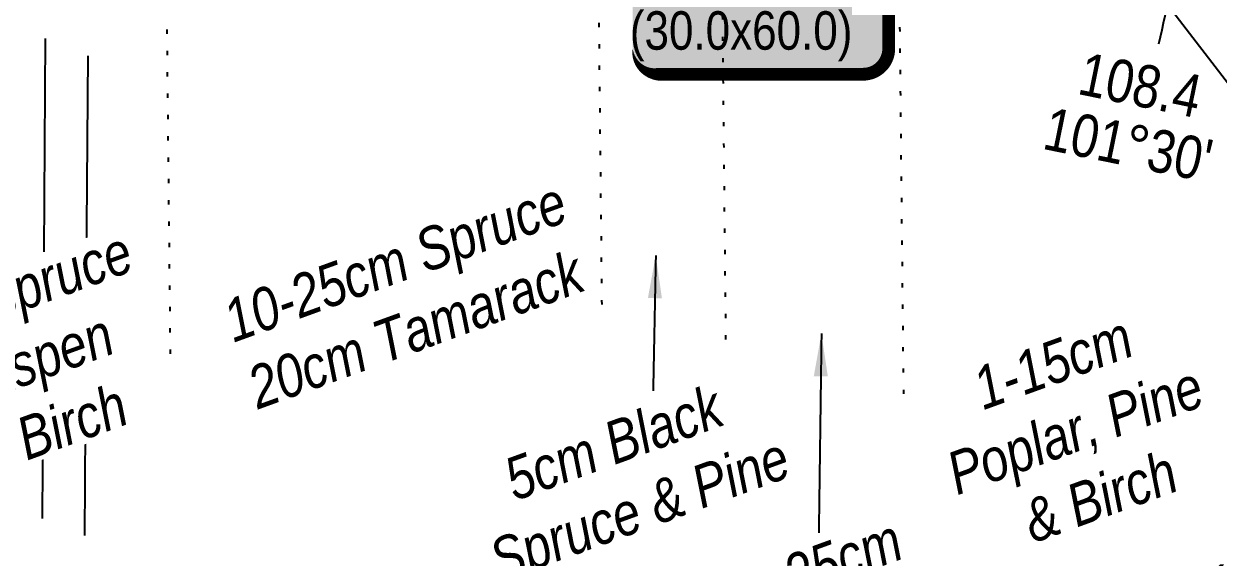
# Model space of a CAD drawing. Extents: x 471563 to 508050, y 6028961 to 6050146.
# Drawn here: x 480390.5 to 480670.2, y 6044048.3 to 6044173.3 of the extents above; entities that cross this region are included whole.
import ezdxf
from ezdxf.enums import TextEntityAlignment as Align

# ---------------------------------------------------------------- set-up
doc = ezdxf.new("R2010")
doc.units = 0
doc.header["$LTSCALE"] = 5
doc.linetypes.add('foc-TOPO', pattern=[1, 0.2, -0.8])
doc.linetypes.add('foc-UNSURVEYED', pattern=[12.5, 10, -2.5])
for name, color, linetype in [('F-RW', 190, 'Continuous'), ('L-BD1', 253, 'Continuous'), ('L-USEC', 7, 'foc-UNSURVEYED'), ('P-TEMP-BLOCKS', 250, 'Continuous'), ('T-BUSH-T', 110, 'Continuous'), ('T-VEGETATION-CHANGE', 104, 'foc-TOPO'), ('WETLAND-T', 146, 'Continuous')]:
    doc.layers.add(name, color=color, linetype=linetype)
doc.styles.add('80', font='ARIALN.TTF', dxfattribs={"height": 10})
doc.styles.add('80CG', font='ARIALN.TTF', dxfattribs={"height": 10})
doc.styles.add('80L', font='ARIALN.TTF', dxfattribs={"height": 10})
doc.styles.add('80LS', font='ARIALNI.TTF', dxfattribs={"height": 10})
doc.styles.add('BOLD', font='ARIALNB.TTF')
doc.dimstyles.new('Compass 5 000', dxfattribs={"dimscale": 5, "dimtxt": 9, "dimasz": 2, "dimexe": 0.2, "dimexo": 0.0625, "dimgap": 0.5, "dimtad": 0, "dimtih": 1, "dimtoh": 1, "dimzin": 0, "dimdsep": 46, "dimtxsty": '80CG', "dimcen": 0.1, "dimse1": 1, "dimse2": 1, "dimclrd": 256, "dimclrt": 256, "dimaunit": 1, "dimadec": 4, "dimazin": 0, "dimtfac": 0.06, "dimtofl": 0, "dimtmove": 0, "dimatfit": 1, "dimfxl": 0.2, "dimtolj": 1, "dimtzin": 0, "dimlwd": -1, "dimarcsym": 0})

# ---------------------------------------------------------------- blocks, each defined once
blk = doc.blocks.new('*U97')
h = blk.add_hatch(color=191)
edge = h.paths.add_edge_path()
edge.add_line((-23.99999999999998, -18.23300654068589), (23.99999999999998, -18.23300654068589))
edge.add_arc((23.99999999999998, -12.23300654068589), 6, 270, 360)
edge.add_line((29.99999999999998, -12.23300654068589), (29.99999999999998, 12.5))
edge.add_arc((23.99999999999998, 12.5), 6, 0, 90)
edge.add_line((23.99999999999998, 18.5), (-23.99999999999998, 18.5))
edge.add_arc((-23.99999999999998, 12.5), 6, 90, 180)
edge.add_line((-29.99999999999998, 12.5), (-29.99999999999998, -12.23300654068589))
edge.add_arc((-23.99999999999998, -12.23300654068589), 6, 180, 270)
at = {"flags": 128}
blk.add_lwpolyline([(11.17034748485519, 34.44797693933826, 0, 7.499999999999999, 0), (-3.398394867633905e-15, 0, 0, 0, 0)], format="xyseb", dxfattribs=at)
at = {"color": 250, "flags": 128}
blk.add_lwpolyline([(-23.99999999999998, -18.23300654068589, 3, 3, 0), (23.99999999999998, -18.23300654068589, 3, 3, 0.414213562373095), (29.99999999999998, -12.23300654068589, 3, 3, 0), (29.99999999999998, 12.5, 3, 0, 0.414213562373095), (23.99999999999998, 18.5, 0, 0, 0), (-23.99999999999998, 18.5, 0, 0, 0.414213562373095), (-29.99999999999998, 12.5, 0, 0, 0), (-29.99999999999998, -12.23300654068589, 0, 3, 0.414213562373095)], format="xyseb", close=True, dxfattribs=at)
at = {"color": 250}
for tag, p, height, style in [('TEMP_AREA_W1_001', (-9.212824010914055, 2.244292974654144), 12, 'BOLD'), ('ENTER_TEXT_001', (-30.65893587994544, -12.47010782646594), 9, '80')]:
    blk.add_attdef(tag, p, '', height=height, dxfattribs=dict(at, style=style))

msp = doc.modelspace()

# ---------------------------------------------------------------- linework, layer by layer
at = {"layer": 'F-RW', "flags": 128}
msp.add_lwpolyline([(481315.0118828864, 6043323.976603113), (481053.8849999984, 6043663.493000044), (480748.3829999999, 6044060.70400007), (480412.5889999983, 6044497.29900007), (479921.3872643302, 6045135.952972597)], dxfattribs=at)
at = {"layer": 'L-USEC', "flags": 128}
for points in [[(480395.9392797942, 6044232.341494837), (480390.5092597181, 6043428.29491477)], [(480400.5521896888, 6043428.321044607), (480405.9821879438, 6044232.368071293)]]:
    msp.add_lwpolyline(points, dxfattribs=at)
at = {"layer": 'T-VEGETATION-CHANGE', "flags": 128}
for points in [[(480424.8483366889, 6044095.920200399), (480422.963, 6044279.188000044)], [(480524.18, 6044268.492000069), (480525.8523403393, 6044105.928275047)], [(480553.208, 6044260.24500007), (480554.8803403436, 6044097.68127497)], [(480596.5758686893, 6044086.496732436), (480594.878, 6044251.54200007)]]:
    msp.add_lwpolyline(points, dxfattribs=at)

# ---------------------------------------------------------------- block references
at = {"layer": 'P-TEMP-BLOCKS', "xscale": 0.9994796499999833, "yscale": 0.9994796499999833, "zscale": 0.9994796499999833}
msp.add_blockref('*U97', (480563.0717857713, 6044179.676719038), dxfattribs=at).add_auto_attribs({'TEMP_AREA_W1_001': 'LD4', 'ENTER_TEXT_001': '(30.0x60.0)'})

# ---------------------------------------------------------------- texts
at = {"layer": 'L-BD1', "style": '80L'}
for s, p in [('108.4', (480651.9963618257, 6044158.927058489)), ("101°30'", (480649.1533829913, 6044144.971222341))]:
    msp.add_text(s, height=9.994714299999776, rotation=348.4856999999976, dxfattribs=at).set_placement(p, align=Align.MIDDLE)
at = {"layer": 'T-BUSH-T', "char_height": 9.994752699999905, "attachment_point": 1, "rotation": 20.000000000000007, "style": '80LS'}
for s, width, insert in [('\\pi1.99227;10-25cm Spruce\\P\\pi1.99568;20cm Tamarack', 86.00833015904742, (480434.365525811, 6044107.211749875)), ('\\pi19.66421;1-15cm \\P\\pi7.04123;Poplar, Pine\\P\\pi19.95055;& Birch', 75.61905035954102, (480593.3630621198, 6044085.353574834)), ('\\pi11.4966;5cm Black \\P\\pi1.76092;Spruce & Pine', 75.61905035954102, (480491.2325256501, 6044066.798957489)), ('\\pi16.48034;10-25cm \\P\\pi7.04123;Poplar, Pine\\P\\pi19.95055;& Birch', 75.61905035954102, (480536.4034921088, 6044036.68564495))]:
    msp.add_mtext_dynamic_manual_height_columns(s, width=width, gutter_width=50.0004112173564, heights=[0], dxfattribs=dict(at, insert=insert))
at = {"layer": 'WETLAND-T', "insert": (480666.2957616497, 6044062.711453489), "char_height": 9.994796499999866, "attachment_point": 1, "style": '80L'}
msp.add_mtext_dynamic_manual_height_columns('\\pi18.56293;{\\fArial Narrow|b0|i1|c0|p34;Borrow Pit\\P\\pi0.58116;(Non-Naturalized)}', width=89.87465374968843, gutter_width=50.00041121735642, heights=[0], dxfattribs=at)

# ---------------------------------------------------------------- leaders
at = {"layer": 'L-BD1', "path_type": 1}
msp.add_leader([(480667.9976396919, 6044220.524999727), (480656.2528210552, 6044168.538743255)], dimstyle='Compass 5 000', override={"dimgap": 0.5, "dimtad": 0}, dxfattribs=at)
at = {"layer": 'T-BUSH-T', "path_type": 1}
for points in [[(480538.491430617, 6044118.95979079), (480537.8804518502, 6044087.208526856)], [(480577.2878238503, 6044100.641777456), (480576.6768450834, 6044053.930765716)]]:
    msp.add_leader(points, dimstyle='Compass 5 000', override={"dimgap": 0.5, "dimtad": 0}, dxfattribs=at)

# ---------------------------------------------------------------- next in the draw order: texts
at = {"layer": 'T-BUSH-T', "insert": (480333.6617301025, 6044095.993887105), "char_height": 9.994752699999905, "attachment_point": 1, "rotation": 20.000000000000007, "style": '80LS', "bg_fill": 3, "box_fill_scale": 1.1, "bg_fill_color": 256, "bg_fill_transparency": 0}
msp.add_mtext_dynamic_manual_height_columns('\\pi0.92094;15-25cm Spruce \\P\\pi10.51004;40cm Aspen\\P\\pi14.29046;10cm Birch', width=83.86567009864906, gutter_width=50.0004112173564, heights=[0], dxfattribs=at)

doc.saveas('drawing.dxf')
